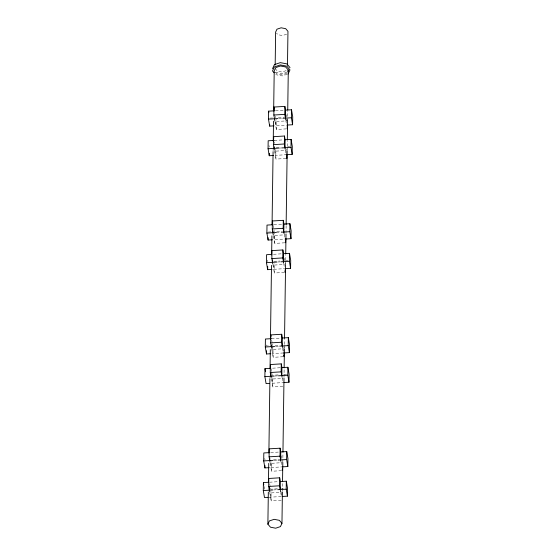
<?xml version="1.0" encoding="UTF-8"?>
<svg xmlns="http://www.w3.org/2000/svg" width="556" height="556" viewBox="0 0 556 556"><rect width="100%" height="100%" fill="white"/><g stroke="black" fill="none" stroke-linecap="round" stroke-linejoin="round"><path stroke-width="0.42" stroke-dasharray="2.78 2.08" d="M269.91 379.15L269.931 377.413M273.1 150.745L273.121 149.008M270.522 497.175L270.605 491.594M271.008 462.766L270.939 467.554L281.843 466.901M272.183 378.455L272.113 383.244L283.018 382.591M272.621 347.236L272.53 353.616L283.435 352.963M273.774 264.524L273.705 269.306L284.609 268.652M274.178 235.695L274.122 239.685L285.019 239.031M275.373 149.793L275.296 155.374L286.201 154.721M275.769 121.764L275.713 125.753L286.611 125.1M281.232 500.289L271.168 500.893L271.022 491.428M281.642 470.668L271.578 471.266L271.432 461.807M282.816 386.357L272.76 386.955L272.614 377.496M283.233 356.73L273.17 357.334L272.899 347.132M284.408 272.419L274.344 273.024L274.205 263.565M284.825 242.798L274.761 243.403L274.49 233.193M285.999 158.488L275.936 159.092L275.797 149.627M286.416 128.867L276.353 129.472L276.082 119.262M268.798 497.279L281.426 496.522L281.503 490.941M283.456 351.371L283.497 348.181M286.208 153.922L286.264 149.939M286.667 121.111L286.701 118.72M282.413 491.205L282.531 482.525M282.809 462.55L282.948 452.994M283.998 377.441L284.123 368.753M284.415 347.91L284.45 345.304M284.464 344.435L284.533 339.229M285.589 263.669L285.624 261.063M285.638 260.194L285.708 254.982M286.013 233.27L286.125 225.458M287.181 149.898L287.216 147.298M287.23 146.43L287.313 140.348M287.577 121.243L287.723 110.818M286.625 34.173L282.462 35.57L277.91 34.694L276.54 33.11M286.118 70.633L281.955 72.03L277.402 71.154L275.123 68.513M287.396 71.919L282.233 73.649L275.776 72.405M286.771 73.26L282.017 74.858L276.818 73.858L275.255 72.051M287.362 74.198L282.205 75.929L275.748 74.685M275.456 110.741L283.845 110.241M269.792 118.136L273.239 117.935M278.341 117.629L284.206 117.274M278.702 118.518L282.059 118.317M276.464 121.493L287.369 120.84L286.979 118.609M274.205 140.418L283.428 139.862M276.249 147.347L280.439 147.097M288.022 146.645L289.732 146.541M278.285 148.139L280.801 147.993M276.047 151.114L286.111 150.516M273.865 224.68L282.253 224.172M268.2 232.074L270.786 231.915M276.749 231.56L281.781 231.254M276.269 232.505L280.467 232.248M274.873 235.424L284.936 234.827M273.455 254.3L281.843 253.8M273.816 261.334L279.689 260.979M285.575 260.625L288.14 260.472M277.534 262.022L280.05 261.876M274.455 265.052L284.519 264.447M271.439 338.66L280.662 338.111M268.333 345.901L266.609 346.006L266.206 343.677M275.157 345.491L279.348 345.241M275.519 346.388L279.71 346.131M273.281 349.363L283.345 348.758M280.252 367.731L271.022 368.28L272.225 375.265L278.097 374.911M286.548 374.41L283.129 374.612L282.865 373.062M275.109 376.009L277.625 375.856M272.871 378.983L282.935 378.379M270.689 452.542L279.07 452.042M273.566 459.423L276.923 459.221M273.927 460.319L277.284 460.118M271.689 463.294L281.753 462.689M269.431 482.219L278.66 481.663M277.347 488.793L270.64 489.197L270.369 487.647M281.538 488.543L283.247 488.446M273.517 489.94L277.708 489.69M271.279 492.915L279.661 492.414M286.326 114.793L286.722 117.121M285.812 120.444L286.347 123.55M286.694 148.98L286.952 150.461M285.395 150.064L286.069 153.942M275.554 116.225L275.825 117.775M275.046 121.875L276.353 129.472M274.476 141.968L274.74 143.517M274.497 150.718L275.936 159.092M268.979 145.436L269.243 146.986M284.22 234.375L284.887 238.253M284.318 258.352L284.721 260.681M285.103 262.912L285.36 264.399M283.81 264.003L284.206 266.324M273.163 225.507L273.83 229.385M273.962 230.156L274.233 231.713M273.455 235.807L274.761 243.403M272.906 264.656L274.344 273.024M283.796 346.478L284.053 347.966M267.519 260.145L267.784 261.695M282.629 348.313L283.164 351.413M282.219 377.934L282.886 381.812M271.703 340.209L272.238 343.316M272.37 344.094L272.642 345.644M271.731 348.966L273.17 357.334M271.314 378.587L272.76 386.955M281.419 455.823L281.955 458.922M281.037 462.244L281.44 464.573M280.759 492.644L281.426 496.522M270.14 462.898L271.578 471.266M269.702 483.769L270.237 486.868M264.753 458.387L265.017 459.937M269.723 492.519L271.168 500.893M264.072 486.458L264.6 489.558"/><path stroke-width="0.83" d="M267.936 497.328L264.489 497.537L263.287 490.552L263.398 482.58L268.569 482.267M269.215 467.652L264.906 467.916L263.704 460.931L263.815 452.952L268.986 452.647M269.528 383.397L266.081 383.605L264.878 376.62L264.99 368.642L270.16 368.336M270.807 353.72L266.498 353.977L265.295 347L265.407 339.021L271.439 338.66M271.981 269.41L267.672 269.667L266.47 262.689L266.581 254.711L271.752 254.405M272.398 239.789L268.089 240.046L266.887 233.061L266.998 225.09L273.031 224.728M273.573 155.478L269.264 155.736L268.061 148.751L268.173 140.779L274.205 140.418M273.99 125.858L269.681 126.115L268.478 119.13L268.59 111.158L274.622 110.797M264.906 467.916L264.941 465.518M266.498 353.977L266.539 350.787M267.672 269.667L267.721 266.477M268.089 240.046L268.124 237.655M269.264 155.736L269.299 153.345M269.681 126.115L269.702 124.516M282.399 492.074L281.961 523.342L280.439 526.601L275.686 528.2L270.487 527.199L267.881 524.183L268.333 492.053M268.465 482.497L268.736 463.391M268.882 452.973L269.91 379.15M270.056 368.732L270.32 349.62M270.466 339.202L271.495 265.379M271.641 254.961L271.912 235.855M272.065 224.561L273.086 151.614M273.232 141.189L273.51 121.215M273.656 110.797L274.212 70.848L275.734 67.582L280.488 65.983L285.694 66.984L288.293 70L287.737 109.949M269.59 491.74L268.68 486.444L268.791 478.466L279.689 477.812L280.335 481.565L280.224 489.537M270.001 462.119L269.09 456.823L269.201 448.845L280.106 448.192L280.752 451.938L280.641 459.916M271.182 377.809L270.265 372.513L270.376 364.534L281.28 363.881L281.927 367.627L281.816 375.606M271.592 348.188L270.682 342.885L270.793 334.914L281.697 334.26L282.344 338.006L282.226 345.985M272.774 263.878L271.856 258.582L271.967 250.603L282.872 249.95L283.518 253.696L283.407 261.674M273.316 235.028L272.273 228.954L272.384 220.982L283.289 220.329L283.928 224.075L283.817 232.047M274.365 149.946L273.448 144.643L273.559 136.672L284.464 136.018L285.11 139.764L284.999 147.736M274.907 121.097L273.865 115.022L273.976 107.051L284.874 106.398L285.52 110.144L285.409 118.115M275.171 65.045L275.63 32.053L276.964 29.197L281.127 27.8L285.68 28.676L287.959 31.317L287.487 65.17M269.319 490.19L269.368 487M269.736 460.57L269.771 458.179M270.911 376.259L270.96 373.069M271.328 346.638L271.349 345.04M272.503 262.328L272.537 259.93M272.92 232.7L272.94 231.108M274.094 148.389L274.115 146.798M280.627 491.865L279.578 485.791L279.689 477.812M280.905 461.466L279.995 456.17L280.106 448.192M282.08 377.156L281.169 371.86L281.28 363.881M282.497 347.535L281.586 342.239L281.697 334.26M283.671 263.224L282.761 257.928L282.872 249.95M284.088 233.603L283.178 228.301L283.289 220.329M285.263 149.293L284.352 143.99L284.464 136.018M285.68 119.665L284.762 114.369L284.874 106.398M282.517 468.221L282.483 470.612L282.226 469.132M284.13 352.692L284.074 356.681L283.817 355.194M285.291 269.18L285.249 272.37L284.992 270.883M285.666 242.75L285.721 238.76M286.896 154.45L286.84 158.439L286.583 156.952M287.25 128.818L287.306 124.829M282.545 481.656L282.809 462.55M282.955 452.125L283.991 378.309M284.137 367.884L284.401 348.779M284.547 338.361L285.575 264.538M285.721 254.12L285.999 234.139M286.138 224.589L287.167 150.766M287.327 139.48L287.577 121.243M282.281 496.466L287.41 496.16L286.208 489.183L286.319 481.204L280.335 481.565M282.698 466.845L287.827 466.54L286.625 459.555L286.736 451.583L280.752 451.938M283.873 382.535L289.002 382.229L287.8 375.244L287.911 367.273L281.927 367.627M283.435 352.963L289.419 352.608L288.216 345.623L288.328 337.652L282.344 338.006M285.464 268.604L290.593 268.298L289.391 261.313L289.502 253.341L283.518 253.696M285.874 238.983L291.01 238.677L289.808 231.692L289.919 223.714L283.928 224.075M286.201 154.721L292.185 154.366L290.983 147.382L291.094 139.403L285.11 139.764M287.466 125.044L292.602 124.739L291.4 117.761L291.511 109.782L285.52 110.144M287.41 496.16L287.521 488.189L286.319 481.204M287.827 466.54L287.938 458.561L286.736 451.583M289.002 382.229L289.113 374.251L287.911 367.273M289.419 352.608L289.53 344.63L288.328 337.652M290.593 268.298L290.705 260.319L289.502 253.341M291.01 238.677L291.122 230.698L289.919 223.714M292.185 154.366L292.296 146.388L291.094 139.403M292.602 124.739L292.713 116.767L291.511 109.782M272.551 68.666L274.435 64.621L280.335 62.64L286.792 63.877L290.024 67.623M287.688 71.307L288.293 70M288.105 73.948L289.989 69.903L286.764 66.157L280.307 64.92L274.407 66.901L272.516 70.946L274.136 72.815M267.881 524.183L269.403 520.923L274.157 519.325L279.362 520.326L281.961 523.342M273.865 115.022L284.762 114.369M268.478 119.13L277.861 118.567M282.893 118.268L291.4 117.761M273.448 144.643L284.352 143.99M268.061 148.751L278.285 148.139M281.642 147.938L290.983 147.382M272.273 228.954L283.178 228.301M266.887 233.061L276.269 232.505M281.301 232.2L289.808 231.692M271.856 258.582L282.761 257.928M266.47 262.689L276.7 262.078M280.891 261.82L289.391 261.313M270.682 342.885L281.586 342.239M265.295 347L274.685 346.437M279.71 346.131L288.216 345.623M270.265 372.513L281.169 371.86M264.878 376.62L274.268 376.058M278.459 375.807L287.8 375.244M269.09 456.823L279.995 456.17M263.704 460.931L273.093 460.368M278.125 460.069L286.625 459.555M268.68 486.444L279.578 485.791M263.287 490.552L272.676 489.989M277.708 489.69L286.208 489.183M273.976 107.051L274.365 109.296M273.559 136.672L273.816 138.166M268.59 111.158L268.854 112.708M272.384 220.982L272.774 223.227M270.793 334.914L271.05 336.415M264.99 368.642L265.525 371.749M263.398 482.58L263.801 484.908"/></g></svg>
